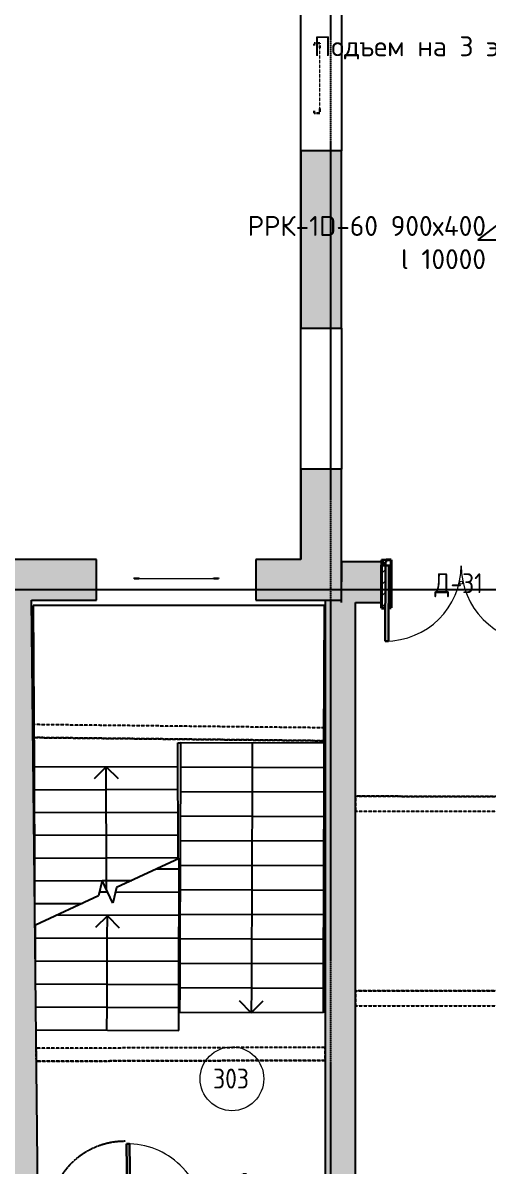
# Model space of a CAD drawing. Header units: millimetres. Extents: x -33838 to 476301, y -41806 to 120107.
# Drawn here: x 258522 to 264362, y 13476 to 27814 of the extents above; entities that cross this region are included whole.
import ezdxf
from ezdxf import colors
from ezdxf.entities.mleader import LeaderData, LeaderLine
from ezdxf.math import Vec2, Vec3

# ---------------------------------------------------------------- set-up
doc = ezdxf.new("R2010")
doc.units = ezdxf.units.MM
for name, pattern in [('ADSK_Линия сетки', [25, 20, -2.5, 0, -2.5]), ('ADSK_Сверху', [4.5, 3, -1.5]), ('ADSK_Снесено', [4.5, 3, -1.5]), ('ADSK_Штриховая_ш2 п1', [3, 2, -1])]:
    doc.linetypes.add(name, pattern=pattern)
for name, color, linetype, lineweight, true_color in [('_ Окна', 5, 'Continuous', 30, 0x0000ff), ('Линии', 7, 'Continuous', 9, 0x00a600), ('Стены внутренние', 5, 'Continuous', 18, 0x0000ff), ('Стены наружные', 1, 'ADSK_Снесено', 18, 0xff0000)]:
    doc.layers.add(name, color=color, linetype=linetype, lineweight=lineweight, true_color=true_color)
for name, color, linetype, lineweight in [('Двери', 251, 'Continuous', 18), ('Каркас', 7, 'Continuous', 18), ('Лестницы', 7, 'Continuous', 18), ('Марки дверей', 7, 'Continuous', 20), ('Марки помещений', 7, 'Continuous', 20), ('Окна', 251, 'Continuous', 18), ('Стены', 7, 'Continuous', 18), ('Стены разрез', 7, 'Continuous', 40), ('Стрелки вверх', 7, 'Continuous', 18)]:
    doc.layers.add(name, color=color, linetype=linetype, lineweight=lineweight)
doc.styles.add('GOST Common_2', font='GOST Common_0.ttf', dxfattribs={"width": 0.9, "height": 250})
doc.styles.add('ISOCPEUR', font='isocpeur.ttf', dxfattribs={"height": 250})

# ---------------------------------------------------------------- blocks, each defined once
blk = doc.blocks.new('Витраж-тент со смещением вовне - 60мм 30 сдвиг-1466942-03 План 3-го этажа')
at = {"layer": '_ Окна', "color": 161, "linetype": 'ADSK_Сверху', "true_color": 0xaaaaff}
for p, q in [((-440, 25), (-440, -45)), ((-440, 25), (-410, 25)), ((-440, -45), (-440, 25)), ((440, 25), (410, 25)), ((440, -45), (440, 25)), ((440, -45), (440, 25)), ((-380, -45), (-440, -45)), ((-380, -35), (-380, -45)), ((380, -35), (380, -45)), ((380, -45), (440, -45))]:
    blk.add_line(p, q, dxfattribs=at)
at = {"layer": 'Окна', "color": 161, "linetype": 'ADSK_Сверху', "true_color": 0xaaaaff}
blk.add_line((-380, -45), (380, -45), dxfattribs=at)
blk = doc.blocks.new('Витраж-тент со смещением вовне - 60мм 30 сдвиг верхнее без сетки-1467094-03 План 3-го этажа')
at = {"layer": '_ Окна'}
for p, q in [((-530, -35), (-530, -45)), ((-530, -45), (-530, -35)), ((-470, -45), (-530, -45)), ((-470, -35), (-470, -45)), ((470, -35), (470, -45)), ((470, -45), (530, -45)), ((530, -45), (530, -35)), ((530, -45), (530, -35))]:
    blk.add_line(p, q, dxfattribs=at)
at = {"layer": 'Окна'}
blk.add_line((-470, -45), (470, -45), dxfattribs=at)
blk = doc.blocks.new('Новые проёмы 3 этаж - Новые проёмы 3 этаж-1676495-03 План 3-го этажа')
at = {"layer": 'Стены'}
h = blk.add_hatch(dxfattribs=at)
h.set_pattern_fill('FP_4', color=256, style=0, pattern_type=2)
h.set_pattern_definition([(45, (0, 0), (-70.71068, 70.71068), [])])
h.paths.add_polyline_path([(47096, 20860), (47136, 20860), (47134, 20325), (47166, 20326), (47168, 20930), (47107, 20930), (47106, 20900), (47096, 20900), (47096, 20860)])
h.paths.add_polyline_path([(47044, 20325), (47094, 20325), (47096, 20860), (47046, 20861), (47044, 20394)])
at = {"layer": 'Стены разрез'}
for p, q in [((47046, 20861), (47044, 20325)), ((47168, 20930), (47106, 20930)), ((47166, 20326), (47168, 20930)), ((47044, 20325), (47094, 20325)), ((47134, 20325), (47166, 20326))]:
    blk.add_line(p, q, dxfattribs=at)
blk = doc.blocks.new('AC_Дверь_Двупольная - Д-31 2000х2200h-2039733-03 План 3-го этажа')
at = {"layer": 'Двери', "lineweight": 30}
for p, q in [((-950, 738), (-910, 738)), ((-950, -212), (-950, 738)), ((-910, 738), (-910, -212)), ((950, 738), (910, 738)), ((910, 738), (910, -212)), ((950, -212), (950, 738)), ((-1000, -212), (-980, -212)), ((-1000, -282), (-1000, -212)), ((-980, -282), (-1000, -282)), ((-980, -212), (-950, -212)), ((-980, -282), (-980, -212)), ((-980, -212), (-980, -282)), ((-940, -282), (-980, -282)), ((-910, -212), (-950, -212)), ((-950, -212), (-950, -252)), ((-950, -252), (-940, -252)), ((-940, -252), (-940, -282)), ((910, -212), (950, -212)), ((950, -252), (940, -252)), ((940, -252), (940, -282)), ((940, -282), (980, -282)), ((980, -212), (950, -212)), ((950, -212), (950, -252)), ((980, -282), (980, -212)), ((1000, -212), (980, -212)), ((980, -212), (980, -282)), ((980, -282), (1000, -282)), ((1000, -282), (1000, -212))]:
    blk.add_line(p, q, dxfattribs=at)
at = {"layer": 'Двери'}
for centre, start, end in [((-950, -212), 360, 90), ((950, -212), 90, 180)]:
    blk.add_arc(centre, 950, start, end, dxfattribs=at)
blk = doc.blocks.new('AC_Дверь_Двупольная - Д-16п 1500х2200h 2-2315479-03 План 3-го этажа')
at = {"layer": 'Двери', "lineweight": 30}
for p, q in [((-750, 1010), (-710, 1010)), ((-750, 60), (-750, 1010)), ((-710, 1010), (-710, 60)), ((750, 610), (710, 610)), ((710, 610), (710, 60)), ((750, 60), (750, 610)), ((-800, 60), (-780, 60)), ((-800, -10), (-800, 60)), ((-780, 60), (-750, 60)), ((-780, -10), (-780, 60)), ((-780, 60), (-780, -10)), ((-710, 60), (-750, 60)), ((-750, 60), (-750, 20)), ((-750, 20), (-740, 20)), ((-740, 20), (-740, -10)), ((710, 60), (750, 60)), ((750, 20), (740, 20)), ((740, 20), (740, -10)), ((780, 60), (750, 60)), ((750, 60), (750, 20)), ((780, -10), (780, 60)), ((800, 60), (780, 60)), ((780, 60), (780, -10)), ((800, -10), (800, 60)), ((-780, -10), (-800, -10)), ((-740, -10), (-780, -10)), ((740, -10), (780, -10)), ((780, -10), (800, -10))]:
    blk.add_line(p, q, dxfattribs=at)
at = {"layer": 'Двери'}
for centre, radius, start, end in [((-750, 60), 950, 360, 90), ((750, 60), 550, 90, 180)]:
    blk.add_arc(centre, radius, start, end, dxfattribs=at)
blk = doc.blocks.new('ADSK_Марка_Помещение_ОдноЗначение - Номер-247393-03 План 3-го этажа')
at = {"layer": 'Марки помещений'}
blk.add_circle((0, 0), 4, dxfattribs=at)
blk = doc.blocks.new('ADSK_Марка_Дверь - Типоразмер_ADSK_Марка-58376-03 План 3-го этажа')
at = {"layer": 'Марки дверей', "lineweight": 9}
blk.add_circle((0, 0), 0.2, dxfattribs=at)

msp = doc.modelspace()

# ---------------------------------------------------------------- hatches: boundary and pattern name
at = {"layer": 'Стены внутренние', "lineweight": 25, "true_color": 0x636466}
for points in [[(258329.22066, 13048.53488), (258709.20332, 13052.17776), (258630.93999, 20574.05859), (258250.91942, 20574.05859), (258328.23413, 13143.35052)], [(262317.10652, 13099.81577), (262697.10652, 13104.97462), (262697.10652, 20545.02004), (262518.11169, 20545.84648), (262518.11169, 20574.05859), (262317.10652, 20574.05859), (262317.10652, 15170.85341)]]:
    msp.add_hatch(color=251, dxfattribs=at).paths.add_polyline_path(points)
at = {"layer": 'Стены наружные', "linetype": 'Continuous', "lineweight": 25, "true_color": 0x636466}
h = msp.add_hatch(color=251, dxfattribs=at)
h.paths.add_polyline_path([(262306.61413, 21084.05859), (262520.4664, 21084.05859), (262520.4664, 22215.52318), (262010.4664, 22215.52318), (262010.4664, 21084.05859)])
h.paths.add_polyline_path([(262399.82977, 23985.52318), (262520.4664, 23985.52318), (262520.4664, 26210.50885), (262010.4664, 26210.50885), (262010.4664, 23985.52318)])
h.paths.add_polyline_path([(262010.4664, 27980.50885), (262520.4664, 27980.50885), (262520.4664, 30265.57482), (262010.4664, 30265.57482), (262010.4664, 29083.80849)])
h.paths.add_polyline_path([(262010.4664, 32035.57482), (262520.4664, 32035.57482), (262520.4664, 34281.62113), (262010.4664, 34281.62113), (262010.4664, 33578.46169)])
h.paths.add_polyline_path([(262371.15171, 36051.62113), (262520.4664, 36051.62113), (262520.4664, 43399.20652), (262010.4664, 43399.20652), (262010.4664, 36051.62113), (262369.83034, 36051.62113)])
h = msp.add_hatch(color=251, dxfattribs=at)
h.paths.add_polyline_path([(262520.4664, 20574.05859), (262520.4664, 21084.05859), (261447.82808, 21084.05859), (261447.82808, 20574.05859), (262518.11169, 20574.05859)])
h.paths.add_polyline_path([(258348.70974, 20574.05859), (259447.82808, 20574.05859), (259447.82808, 21084.05859), (257568.03858, 21084.05859), (257568.03858, 20574.05859), (258348.1537, 20574.05859)])
h.paths.add_polyline_path([(255838.03858, 20574.05859), (255838.03858, 21084.05859), (254719.15905, 21084.05859), (254719.15905, 20574.05859), (255595.00558, 20574.05859)])
h = msp.add_hatch(color=251, dxfattribs=at)
h.paths.add_polyline_path([(265211.3402, 20533.4115), (265213.69491, 21043.40607), (265023.68575, 21044.28336), (265021.33104, 20534.2888)])
h.paths.add_polyline_path([(263021.35236, 20543.52295), (263023.50854, 21053.51844), (262520.4664, 21055.84105), (262520.4664, 20574.05859), (262518.24195, 20574.05859), (262518.11169, 20545.84648), (262697.10652, 20545.02004)])

# ---------------------------------------------------------------- linework, layer by layer
at = {"linetype": 'ADSK_Линия сетки', "lineweight": 25}
for p, q in [((262387.16465, -2825.79407), (262387.16465, 44684.78674)), ((204891.02955, 20706.78828), (273118.97256, 20706.78828))]:
    msp.add_line(p, q, dxfattribs=at)
at = {"color": 251, "lineweight": 25, "true_color": 0x636466}
msp.add_lwpolyline([(262010.4664, 21084.05859), (262010.4664, 43909.20652), (272009.87193, 43909.20652), (272191.20351, 8682.30207), (265910.655, 8682.30207), (265910.655, 300.23165), (258014.186, 300.23165), (258014.186, 2256.78828), (247213.22785, 2336.47811), (247313.64977, 2335.73719), (247313.64977, -2582.56685), (234949.89798, -2582.56685), (234949.89798, 2336.47811), (224250.2517, 2336.47811), (224250.2517, 422.0206), (216267.75299, 456.78828), (216267.75299, 8679.25245)], dxfattribs=at)
at = {"layer": 'Каркас', "color": 251, "linetype": 'ADSK_Сверху', "lineweight": 25, "true_color": 0x636466}
for p, q in [((258647.17938, 19013.29284), (258648.87149, 18850.66402)), ((262317.10652, 18972.5296), (258647.17938, 19013.29284)), ((258648.87149, 18850.66402), (258647.17938, 19013.29284)), ((262317.10652, 18972.5296), (258647.17938, 19013.29284)), ((262317.10652, 18809.91957), (262317.10652, 18972.5296)), ((262317.10652, 18972.5296), (262317.10652, 18809.91957)), ((258648.87149, 18850.66402), (262317.10652, 18809.91957)), ((262317.10652, 18809.91957), (258648.87149, 18850.66402)), ((262697.10652, 18113.80292), (262697.10652, 17928.30291)), ((265388.35928, 18112.6448), (262697.10652, 18113.80292)), ((262697.10652, 17928.30291), (262697.10652, 18113.80292)), ((262697.10652, 18113.80292), (265388.35928, 18112.6448)), ((262697.10652, 17928.30291), (265387.94464, 17927.14497)), ((262697.10652, 17928.30291), (265387.94464, 17927.14497)), ((262697.10652, 15673.80236), (262697.10652, 15488.30234)), ((265382.90523, 15672.64658), (262697.10652, 15673.80236)), ((262697.10652, 15488.30234), (262697.10652, 15673.80236)), ((262697.10652, 15673.80236), (265382.90523, 15672.64658)), ((262697.10652, 15488.30234), (265382.49059, 15487.14675)), ((262697.10652, 15488.30234), (265382.49059, 15487.14675)), ((262317.10652, 14965.09561), (258689.41278, 14954.24508)), ((262317.10652, 14965.09561), (258689.41278, 14954.24508)), ((258689.41278, 14954.24508), (258691.10455, 14791.64941)), ((258691.10455, 14791.64941), (258689.41278, 14954.24508)), ((262317.10652, 14802.49488), (262317.10652, 14965.09561)), ((262317.10652, 14965.09561), (262317.10652, 14802.49488)), ((258691.10455, 14791.64941), (262317.10652, 14802.49488)), ((262317.10652, 14802.49488), (258691.10455, 14791.64941))]:
    msp.add_line(p, q, dxfattribs=at)
at = {"layer": 'Лестницы', "color": 251, "lineweight": 25, "true_color": 0x636466}
for p, q in [((258649.55953, 20507.63165), (258664.5859, 18482.07674)), ((262306.61413, 20507.63165), (258649.55953, 20507.63165)), ((262300.62905, 18779.24299), (262306.61413, 20507.63165)), ((260466.84681, 18785.59304), (260500.97794, 18785.47485)), ((260467.72527, 18487.38845), (260466.84681, 18785.59304)), ((260500.97794, 18785.47485), (260499.91313, 18477.97669)), ((262300.96715, 18779.24182), (260500.97794, 18785.47485)), ((262300.96715, 18779.24182), (260500.97794, 18785.47485)), ((262300.96715, 18779.24182), (262299.90234, 18471.74367)), ((258664.5859, 18482.07674), (258667.73308, 18482.08601)), ((258667.73308, 18482.08601), (260467.72527, 18487.38845)), ((258667.73308, 18482.08601), (260467.72527, 18487.38845)), ((258668.5744, 18196.48725), (258667.73308, 18482.08601)), ((260468.56659, 18201.78969), (260467.72527, 18487.38845)), ((260499.91313, 18477.97669), (260498.84832, 18170.47854)), ((262299.90234, 18471.74367), (260499.91313, 18477.97669)), ((262299.90234, 18471.74367), (260499.91313, 18477.97669)), ((262299.90234, 18471.74367), (262298.83753, 18164.24551)), ((258668.5744, 18196.48725), (260468.56659, 18201.78969)), ((258668.5744, 18196.48725), (260468.56659, 18201.78969)), ((258669.41572, 17910.88848), (258668.5744, 18196.48725)), ((260469.40791, 17916.19093), (260468.56659, 18201.78969)), ((260498.84832, 18170.47854), (260497.78351, 17862.98038)), ((262298.83753, 18164.24551), (260498.84832, 18170.47854)), ((262298.83753, 18164.24551), (260498.84832, 18170.47854)), ((262298.83753, 18164.24551), (262297.77272, 17856.74735)), ((258669.41572, 17910.88848), (260469.40791, 17916.19093)), ((258669.41572, 17910.88848), (260469.40791, 17916.19093)), ((258670.25704, 17625.28972), (258669.41572, 17910.88848)), ((260470.24923, 17630.59217), (260469.40791, 17916.19093)), ((260497.78351, 17862.98038), (260496.71871, 17555.48222)), ((262297.77272, 17856.74735), (260497.78351, 17862.98038)), ((262297.77272, 17856.74735), (260497.78351, 17862.98038)), ((262297.77272, 17856.74735), (262296.70791, 17549.2492)), ((258670.25704, 17625.28972), (260470.24923, 17630.59217)), ((258670.25704, 17625.28972), (260470.24923, 17630.59217)), ((258671.09837, 17339.69096), (258670.25704, 17625.28972)), ((260471.09056, 17344.99341), (260470.24923, 17630.59217)), ((260496.71871, 17555.48222), (260495.6539, 17247.98407)), ((262296.70791, 17549.2492), (260496.71871, 17555.48222)), ((262296.70791, 17549.2492), (260496.71871, 17555.48222)), ((262296.70791, 17549.2492), (262295.64311, 17241.75104)), ((258671.09837, 17339.69096), (260471.09056, 17344.99341)), ((258671.09837, 17339.69096), (260471.09056, 17344.99341)), ((258671.93969, 17054.0922), (258671.09837, 17339.69096)), ((260484.85251, 17332.68798), (259696.87538, 16968.56478)), ((260471.14546, 17326.35397), (260471.09056, 17344.99341)), ((260484.40104, 17202.31187), (260484.85251, 17332.68798)), ((260495.6539, 17247.98407), (260494.58909, 16940.48591)), ((262295.64311, 17241.75104), (260495.6539, 17247.98407)), ((262295.64311, 17241.75104), (260495.6539, 17247.98407)), ((262295.64311, 17241.75104), (262294.5783, 16934.25289)), ((260204.80857, 17203.28004), (260484.40104, 17202.31187)), ((260204.80857, 17203.28004), (260484.40104, 17202.31187)), ((260483.39926, 16913.0136), (260484.40104, 17202.31187)), ((258671.93969, 17054.0922), (259517.51954, 17056.58313)), ((258671.93969, 17054.0922), (259517.51954, 17056.58313)), ((258672.78101, 16768.49344), (258671.93969, 17054.0922)), ((259517.86131, 17057.96852), (259469.93393, 16863.69544)), ((259648.94799, 16774.29171), (259517.86131, 17057.96852)), ((259518.50017, 17056.58601), (259889.72333, 17057.67957)), ((259518.50017, 17056.58601), (259889.72333, 17057.67957)), ((259696.87538, 16968.56478), (259648.94799, 16774.29171)), ((260494.58909, 16940.48591), (260493.52428, 16632.98775)), ((262294.5783, 16934.25289), (260494.58909, 16940.48591)), ((262294.5783, 16934.25289), (260494.58909, 16940.48591)), ((262294.5783, 16934.25289), (262293.51349, 16626.75473)), ((259469.93393, 16863.69544), (258681.9568, 16499.57225)), ((259482.95543, 16916.47795), (259583.40465, 16916.13011)), ((259482.95543, 16916.47795), (259583.40465, 16916.13011)), ((259683.85387, 16915.78228), (260483.39926, 16913.0136)), ((259683.85387, 16915.78228), (260483.39926, 16913.0136)), ((260482.39747, 16623.71533), (260483.39926, 16913.0136)), ((258672.78101, 16768.49344), (259267.70556, 16770.24598)), ((258672.78101, 16768.49344), (259267.70556, 16770.24598)), ((258673.62233, 16482.89468), (258672.78101, 16768.49344)), ((260493.52428, 16632.98775), (260492.45947, 16325.4896)), ((262293.51349, 16626.75473), (260493.52428, 16632.98775)), ((262293.51349, 16626.75473), (260493.52428, 16632.98775)), ((258681.40648, 16340.65009), (258681.9568, 16499.57225)), ((258962.00074, 16628.98018), (260482.39747, 16623.71533)), ((258962.00074, 16628.98018), (260482.39747, 16623.71533)), ((260481.39569, 16334.41707), (260482.39747, 16623.71533)), ((262293.51349, 16626.75473), (262292.44868, 16319.25657)), ((258673.62233, 16482.89468), (258681.89913, 16482.91906)), ((258673.62233, 16482.89468), (258681.89913, 16482.91906)), ((258673.66766, 16467.50657), (258673.62233, 16482.89468)), ((258680.40469, 16051.35183), (258681.40648, 16340.65009)), ((258681.40648, 16340.65009), (260481.39569, 16334.41707)), ((258681.40648, 16340.65009), (260481.39569, 16334.41707)), ((260480.3939, 16045.1188), (260481.39569, 16334.41707)), ((260492.45947, 16325.4896), (260491.39466, 16017.99144)), ((262292.44868, 16319.25657), (260492.45947, 16325.4896)), ((262292.44868, 16319.25657), (260492.45947, 16325.4896)), ((262292.44868, 16319.25657), (262291.38387, 16011.75842)), ((258676.47908, 16197.30186), (258680.91014, 16197.31491)), ((258676.47908, 16197.30186), (258680.91014, 16197.31491)), ((258679.80364, 15877.77835), (258680.40469, 16051.35183)), ((258680.40469, 16051.35183), (260480.3939, 16045.1188)), ((258680.40469, 16051.35183), (260480.3939, 16045.1188)), ((260479.39211, 15755.82054), (260480.3939, 16045.1188)), ((260491.39466, 16017.99144), (260490.32986, 15710.49328)), ((262291.38387, 16011.75842), (260491.39466, 16017.99144)), ((262291.38387, 16011.75842), (260491.39466, 16017.99144)), ((262291.38387, 16011.75842), (262290.31906, 15704.26026)), ((258681.00779, 15762.04801), (260479.39211, 15755.82054)), ((258681.00779, 15762.04801), (260479.39211, 15755.82054)), ((260478.39033, 15466.52227), (260479.39211, 15755.82054)), ((260490.32986, 15710.49328), (260489.26505, 15402.99513)), ((262290.31906, 15704.26026), (260490.32986, 15710.49328)), ((262290.31906, 15704.26026), (260490.32986, 15710.49328)), ((262290.31906, 15704.26026), (262289.25426, 15396.7621)), ((258684.01801, 15472.73585), (260478.39033, 15466.52227)), ((258684.01801, 15472.73585), (260478.39033, 15466.52227)), ((260477.38854, 15177.22401), (260478.39033, 15466.52227)), ((262289.25426, 15396.7621), (260489.26505, 15402.99513)), ((258687.02823, 15183.42369), (260477.38854, 15177.22401)), ((258687.02823, 15183.42369), (260477.38854, 15177.22401)), ((260477.47641, 15177.2237), (260477.43602, 15190.93433))]:
    msp.add_line(p, q, dxfattribs=at)
at = {"layer": 'Линии', "color": 251, "linetype": 'ADSK_Штриховая_ш2 п1', "lineweight": 25, "true_color": 0x636466}
msp.add_arc((259800.43895, 12836.98607), 950, 89.387676111, 153.625125165, dxfattribs=at)
at = {"layer": 'Стены внутренние', "color": 251, "lineweight": 25, "true_color": 0x636466}
for p, q in [((258709.20332, 13052.17776), (258630.93999, 20574.05859)), ((262317.10652, 20574.05859), (262317.10652, 13099.81577)), ((262697.10652, 13104.97462), (262697.10652, 20545.02004))]:
    msp.add_line(p, q, dxfattribs=at)
at = {"layer": 'Стены наружные', "color": 251, "linetype": 'Continuous', "lineweight": 25, "true_color": 0x636466}
for p, q in [((262010.4664, 26210.50885), (262010.4664, 27980.50885)), ((262520.4664, 27980.50885), (262520.4664, 26210.50885)), ((262010.4664, 26210.50885), (262010.4664, 23985.52318)), ((262520.4664, 26210.50885), (262010.4664, 26210.50885)), ((262520.4664, 23985.52318), (262520.4664, 26210.50885)), ((262010.4664, 23985.52318), (262520.4664, 23985.52318)), ((262010.4664, 22215.52318), (262010.4664, 23985.52318)), ((262520.4664, 23985.52318), (262520.4664, 22215.52318)), ((262010.4664, 22215.52318), (262010.4664, 21084.05859)), ((262520.4664, 22215.52318), (262010.4664, 22215.52318)), ((262520.4664, 20574.05859), (262520.4664, 22215.52318)), ((259447.82808, 21084.05859), (257568.03858, 21084.05859)), ((259447.82808, 20574.05859), (259447.82808, 21084.05859)), ((262010.4664, 21084.05859), (261447.82808, 21084.05859)), ((261447.82808, 21084.05859), (261447.82808, 20574.05859)), ((262520.4664, 21055.84105), (262518.11169, 20545.84648)), ((263023.70707, 21053.51752), (262520.4664, 21055.84105)), ((263021.35236, 20543.52295), (263023.50854, 21010.51798)), ((258630.93999, 20574.05859), (259447.82808, 20574.05859)), ((261447.82808, 20574.05859), (262520.4664, 20574.05859)), ((262697.10652, 20545.02004), (263021.35236, 20543.52295))]:
    msp.add_line(p, q, dxfattribs=at)
at = {"layer": 'Стрелки вверх', "color": 251, "lineweight": 25, "true_color": 0x636466}
for p, q in [((261400.97254, 18782.35834), (261399.90774, 18474.86018)), ((259567.72917, 18484.73723), (259418.1717, 18334.29601)), ((259568.5705, 18199.13847), (259567.72917, 18484.73723)), ((259567.72917, 18484.73723), (259718.17039, 18335.17975)), ((261399.90774, 18474.86018), (261398.84293, 18167.36202)), ((259569.41182, 17913.53971), (259568.5705, 18199.13847)), ((261398.84293, 18167.36202), (261397.77812, 17859.86387)), ((259570.25314, 17627.94095), (259569.41182, 17913.53971)), ((261397.77812, 17859.86387), (261396.71331, 17552.36571)), ((259571.09446, 17342.34219), (259570.25314, 17627.94095)), ((261396.71331, 17552.36571), (261395.6485, 17244.86755)), ((259571.93578, 17056.74343), (259571.09446, 17342.34219)), ((261395.6485, 17244.86755), (261394.58369, 16937.3694)), ((259572.27908, 16940.2063), (259571.93578, 17056.74343)), ((261394.58369, 16937.3694), (261393.51888, 16629.87124)), ((259582.36582, 16616.13191), (259431.8473, 16466.65223)), ((259581.40108, 16337.53358), (259582.36582, 16616.13191)), ((259582.36582, 16616.13191), (259731.8455, 16465.61339)), ((261393.51888, 16629.87124), (261392.45408, 16322.37309)), ((259580.3993, 16048.23532), (259581.40108, 16337.53358)), ((261392.45408, 16322.37309), (261391.38927, 16014.87493)), ((259579.39751, 15758.93705), (259580.3993, 16048.23532)), ((261391.38927, 16014.87493), (261390.32446, 15707.37677)), ((259578.39573, 15469.63878), (259579.39751, 15758.93705)), ((261390.32446, 15707.37677), (261389.25965, 15399.87862)), ((261389.25965, 15399.87862), (261239.77997, 15550.39714)), ((261389.25965, 15399.87862), (261539.77817, 15549.3583)), ((259577.39394, 15180.34052), (259578.39573, 15469.63878))]:
    msp.add_line(p, q, dxfattribs=at)

# ---------------------------------------------------------------- block references
at = {"layer": '_ Окна', "color": 251, "linetype": 'ADSK_Сверху', "lineweight": 25, "true_color": 0x636466, "rotation": 90.00000000000078}
msp.add_blockref('Витраж-тент со смещением вовне - 60мм 30 сдвиг-1466942-03 План 3-го этажа', (262204.33557, 27120.50885), dxfattribs=at)
at = {"layer": '_ Окна', "color": 251, "lineweight": 25, "true_color": 0x636466}
msp.add_blockref('Витраж-тент со смещением вовне - 60мм 30 сдвиг верхнее без сетки-1467094-03 План 3-го этажа', (260447.82808, 20888.63165), dxfattribs=at)
at = {"layer": 'Двери', "color": 251, "lineweight": 25, "true_color": 0x636466}
for name, p, rotation in [('AC_Дверь_Двупольная - Д-31 2000х2200h-2039733-03 План 3-го этажа', (264022.51906, 20793.90316), 179.7354599844082), ('AC_Дверь_Двупольная - Д-16п 1500х2200h 2-2315479-03 План 3-го этажа', (260585.6082, 12756.28032), 0.7777641755675127)]:
    msp.add_blockref(name, p, dxfattribs=dict(at, rotation=rotation))
at = {"layer": 'Марки дверей', "color": 251, "lineweight": 25, "true_color": 0x636466, "xscale": 99.99999999999993, "yscale": 99.99999999999993, "zscale": 99.99999999999993}
msp.add_blockref('ADSK_Марка_Дверь - Типоразмер_ADSK_Марка-58376-03 План 3-го этажа', (264022.51906, 20793.90316), dxfattribs=at)
at = {"layer": 'Марки помещений', "color": 251, "lineweight": 25, "true_color": 0x636466, "xscale": 99.99999999999993, "yscale": 99.99999999999993, "zscale": 99.99999999999993}
msp.add_blockref('ADSK_Марка_Помещение_ОдноЗначение - Номер-247393-03 План 3-го этажа', (261146.17565, 14571.50899), dxfattribs=at)
at = {"layer": 'Стены', "color": 251, "lineweight": 25, "true_color": 0x636466}
msp.add_blockref('Новые проёмы 3 этаж - Новые проёмы 3 этаж-1676495-03 План 3-го этажа', (215977.2543, 150), dxfattribs=at)

# ---------------------------------------------------------------- texts
at = {"layer": 'Марки дверей', "color": 251, "lineweight": 25, "true_color": 0x636466, "char_height": 250, "attachment_point": 1, "style": 'GOST Common_2'}
for s, insert, width in [('\\fGOST Common|b0|i0|c204|p34|;\\W.9;Д', (263686.63978, 20910.91625), 245.316375), ('-31', (263889.04603, 20910.91625), 526.7086875)]:
    msp.add_mtext(s, dxfattribs=dict(at, insert=insert, width=width))
at = {"layer": 'Марки помещений', "color": 251, "lineweight": 25, "true_color": 0x636466, "insert": (260909.9184, 14699.23407), "char_height": 250, "width": 584.4301875, "attachment_point": 1, "style": 'GOST Common_2'}
msp.add_mtext('303', dxfattribs=at)

# ---------------------------------------------------------------- leaders
at = {"ltscale": 10}
ml = msp.add_multileader_mtext('Standard', dxfattribs=at)
ml.set_content('Подъем на 3 этаж', color=256, style='ISOCPEUR')
ml.set_leader_properties()
ml.build(insert=Vec2(0, 0))
ml.multileader.update_dxf_attribs({"text_left_attachment_type": 6, "text_right_attachment_type": 6, "dogleg_length": 0.36, "arrow_head_size": 0.18})
ctx = ml.context
ctx.base_point, ctx.char_height, ctx.arrow_head_size, ctx.landing_gap_size, ctx.plane_origin = Vec3(262140.64314, 27344.95498), 250, 0.18, 0.09, Vec3(265775.17396, 26117.43034)
ctx.left_attachment, ctx.right_attachment, ctx.text_align_type = 6, 6, 2
notes = []
notes.append((ctx, [(1, (1, 1, 0), (264890.95587, 27344.95498), (-1, 0), 0.36, [(0, [(265775.17396, 26117.43034)], 0, [])])]))
ctx.mtext.insert, ctx.mtext.alignment, ctx.mtext.flow_direction = Vec3(265053.23314, 27644.95498), 3, 5
ml = msp.add_multileader_mtext('Standard', dxfattribs=at)
ml.set_content('РРК-1D-60 900х400\\Pl 10000', color=256, style='ISOCPEUR')
ml.set_leader_properties()
ml.build(insert=Vec2(0, 0))
ml.multileader.update_dxf_attribs({"text_left_attachment_type": 6, "text_right_attachment_type": 6, "dogleg_length": 0.36, "arrow_head_size": 0.18})
ctx = ml.context
ctx.base_point, ctx.char_height, ctx.arrow_head_size, ctx.landing_gap_size, ctx.plane_origin = Vec3(261359.55609, 25091.7318), 250, 0.18, 0.09, Vec3(265512.19009, 25811.63944)
ctx.left_attachment, ctx.right_attachment, ctx.text_align_type = 6, 6, 2
notes.append((ctx, [(0, (1, 1, 0), (264232.25518, 25091.7318), (-1, 0), 0.36, [(0, [(265193.74447, 25835.67716)], 0, [])])]))
ctx.mtext.insert, ctx.mtext.alignment, ctx.mtext.flow_direction = Vec3(264334.64609, 25391.7318), 3, 5
for ctx, leaders in notes:
    for number, flags, end, landing, length, lines in leaders:
        leader = LeaderData()
        leader.index, (leader.has_last_leader_line, leader.has_dogleg_vector, leader.attachment_direction) = number, flags
        leader.last_leader_point, leader.dogleg_vector, leader.dogleg_length = Vec3(end), Vec3(landing), length
        for number, points, colour, breaks in lines:
            line = LeaderLine()
            line.index, line.vertices, line.color, line.breaks = number, Vec3.list(points), colors.encode_raw_color(colour), breaks
            leader.lines.append(line)
        ctx.leaders.append(leader)

doc.saveas('drawing.dxf')
